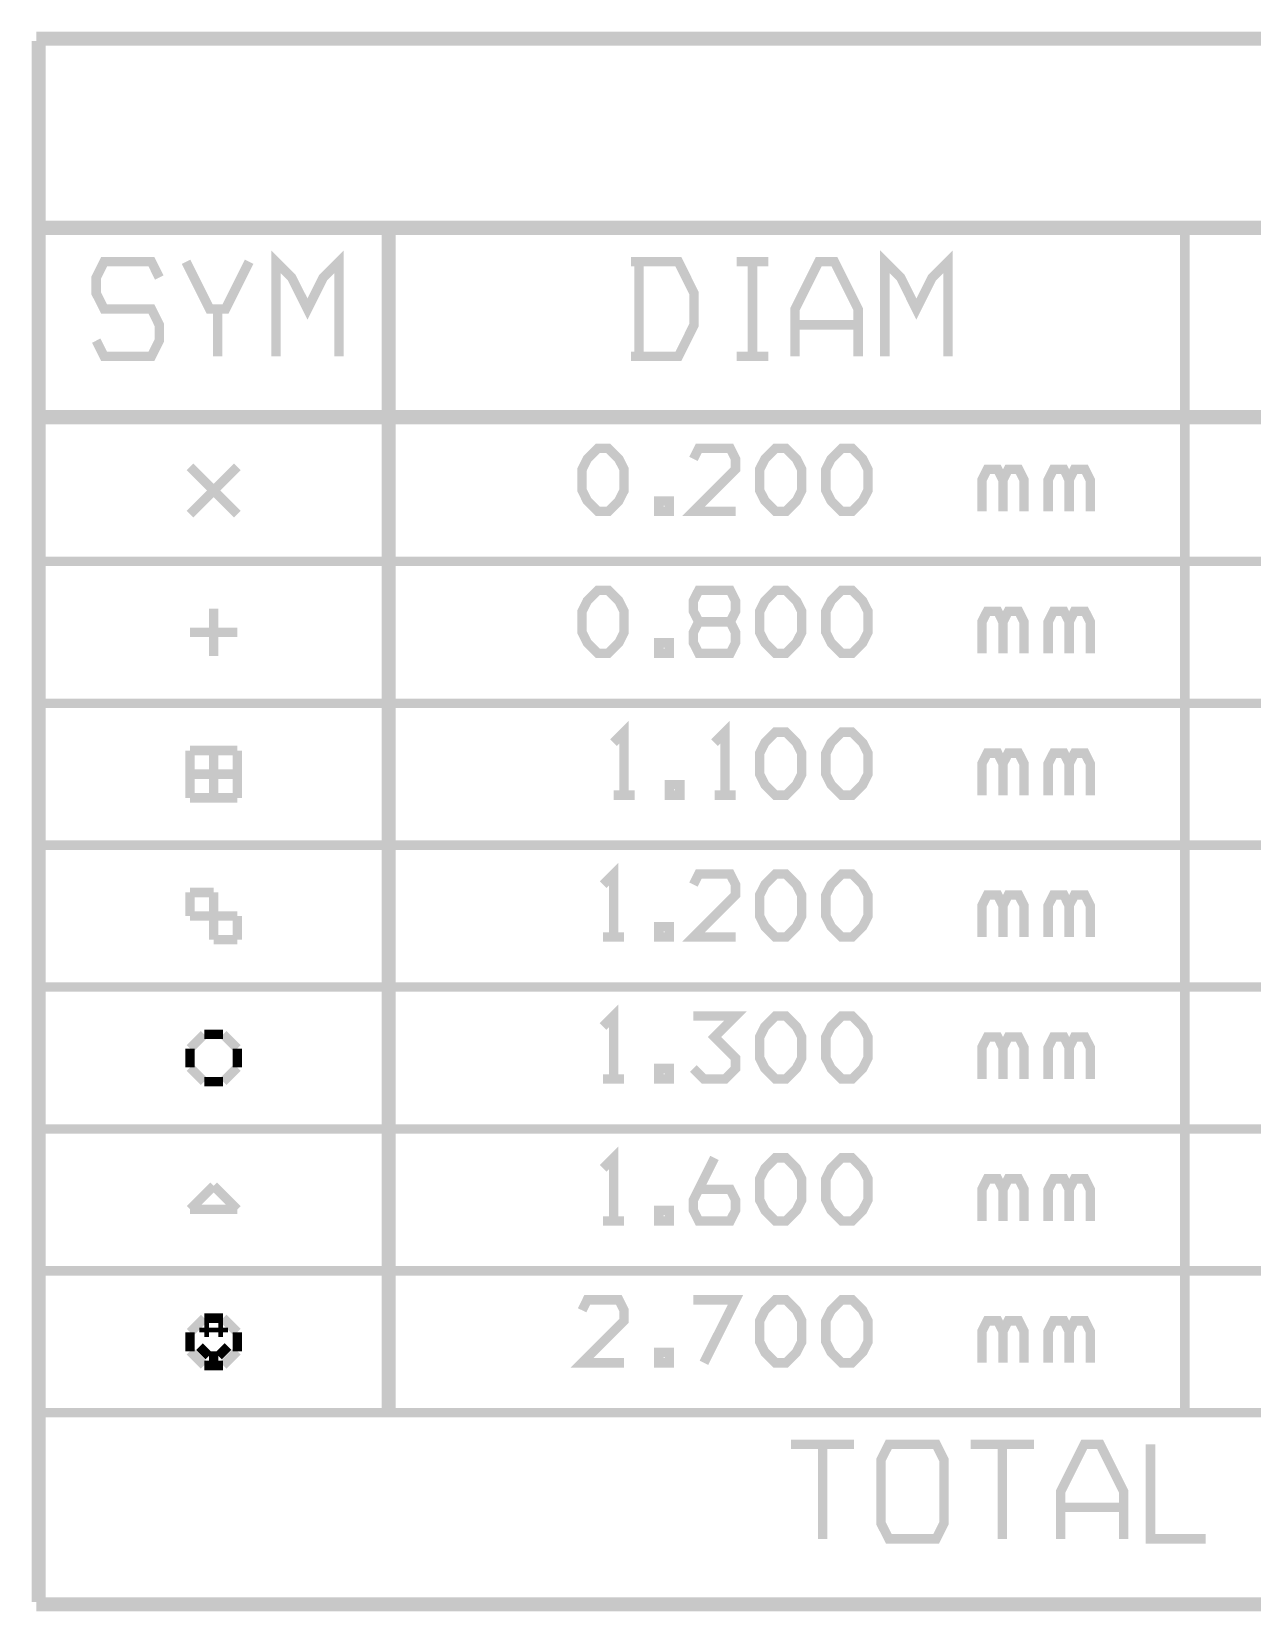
# Model space of a CAD drawing. Extents: x -118 to 4, y -52 to 56.
# Drawn here: x -104.39 to -71.61, y -52.32 to -9.91 of the extents above; entities that cross this region are included whole.
import ezdxf

# ---------------------------------------------------------------- set-up
doc = ezdxf.new("R2010")
doc.units = 0
doc.header["$MEASUREMENT"] = 0
doc.layers.add('22-302-0_DRD', color=7, linetype='CONTINUOUS')

msp = doc.modelspace()

# ---------------------------------------------------------------- linework, layer by layer
at = {"layer": '22-302-0_DRD', "const_width": 0.254}
for points in [[(-9.398, -10.033), (-104.267, -10.033)], [(-104.267, -52.07), (-104.267, -10.16)], [(-9.525, -10.16), (-104.14, -10.16)], [(-104.14, -52.07), (-104.14, -10.16)], [(-9.525, -15.113), (-104.14, -15.113)], [(-9.525, -15.24), (-104.14, -15.24)], [(-94.869, -46.99), (-94.869, -15.24)], [(-94.742, -46.99), (-94.742, -15.24)], [(-73.42632, -46.99), (-73.42632, -15.24)], [(-100.965, -16.51), (-101.17582, -16.08582), (-102.44582, -16.08582), (-102.65918, -16.51), (-102.65918, -16.93418), (-102.44582, -17.35582), (-101.17582, -17.35582), (-100.965, -17.78), (-100.965, -18.20418), (-101.17582, -18.62582), (-102.44582, -18.62582), (-102.65918, -18.20418)], [(-98.552, -16.08582), (-99.187, -17.35582), (-99.61118, -17.35582), (-100.24618, -16.08582)], [(-96.139, -18.62582), (-96.139, -16.08582), (-96.56318, -16.51), (-96.98482, -17.35582), (-97.409, -16.51), (-97.83318, -16.08582), (-97.83318, -18.62582)], [(-88.29548, -18.62582), (-87.02548, -18.62582), (-86.60384, -17.78), (-86.60384, -16.93418), (-87.02548, -16.08582), (-88.29548, -16.08582)], [(-88.08466, -18.62582), (-88.08466, -16.08582)], [(-84.61248, -16.08582), (-85.46084, -16.08582)], [(-85.03666, -18.62582), (-85.03666, -16.08582)], [(-82.19948, -18.62582), (-82.19948, -17.35582), (-82.83448, -16.08582), (-83.25866, -16.08582), (-83.89366, -17.35582), (-83.89366, -18.62582)], [(-79.78648, -18.62582), (-79.78648, -16.08582), (-80.21066, -16.51), (-80.63484, -17.35582), (-81.05648, -16.51), (-81.48066, -16.08582), (-81.48066, -18.62582)], [(-99.39782, -18.62582), (-99.39782, -17.35582)], [(-82.19948, -17.78), (-83.89366, -17.78)], [(-84.61248, -18.62582), (-85.46084, -18.62582)], [(-9.525, -20.193), (-104.14, -20.193)], [(-9.525, -20.32), (-104.14, -20.32)], [(-89.18956, -22.78888), (-89.4715, -22.50694), (-89.6112, -22.225), (-89.6112, -21.66112), (-89.4715, -21.37918), (-89.18956, -21.09724), (-88.90762, -21.09724), (-88.62568, -21.37918), (-88.48344, -21.66112), (-88.48344, -22.225), (-88.62568, -22.50694), (-88.90762, -22.78888), (-89.18956, -22.78888)], [(-85.49132, -22.78888), (-86.62162, -22.78888), (-85.49132, -21.66112), (-85.49132, -21.37918), (-85.63356, -21.09724), (-86.47938, -21.09724), (-86.62162, -21.37918)], [(-84.41944, -22.78888), (-84.70138, -22.50694), (-84.84362, -22.225), (-84.84362, -21.66112), (-84.70138, -21.37918), (-84.41944, -21.09724), (-84.1375, -21.09724), (-83.85556, -21.37918), (-83.71332, -21.66112), (-83.71332, -22.225), (-83.85556, -22.50694), (-84.1375, -22.78888), (-84.41944, -22.78888)], [(-82.64144, -22.78888), (-82.92338, -22.50694), (-83.06562, -22.225), (-83.06562, -21.66112), (-82.92338, -21.37918), (-82.64144, -21.09724), (-82.3595, -21.09724), (-82.07756, -21.37918), (-81.93532, -21.66112), (-81.93532, -22.225), (-82.07756, -22.50694), (-82.3595, -22.78888), (-82.64144, -22.78888)], [(-98.8695, -21.59), (-100.1395, -22.86)], [(-98.8695, -22.86), (-100.1395, -21.59)], [(-77.74432, -22.78888), (-77.74432, -21.94306), (-77.88656, -21.66112), (-78.1685, -21.66112), (-78.31074, -21.94306), (-78.45044, -21.66112), (-78.73238, -21.66112), (-78.87462, -21.94306), (-78.87462, -22.78888)], [(-75.96632, -22.78888), (-75.96632, -21.94306), (-76.10856, -21.66112), (-76.3905, -21.66112), (-76.53274, -21.94306), (-76.67244, -21.66112), (-76.95438, -21.66112), (-77.09662, -21.94306), (-77.09662, -22.78888)], [(-78.31074, -22.78888), (-78.31074, -21.94306)], [(-76.53274, -22.78888), (-76.53274, -21.94306)], [(-87.55126, -22.78888), (-87.26932, -22.78888), (-87.26932, -22.50694), (-87.55126, -22.50694), (-87.55126, -22.78888)], [(-9.525, -24.13), (-104.14, -24.13)], [(-89.18956, -26.59888), (-89.4715, -26.31694), (-89.6112, -26.035), (-89.6112, -25.47112), (-89.4715, -25.18918), (-89.18956, -24.90724), (-88.90762, -24.90724), (-88.62568, -25.18918), (-88.48344, -25.47112), (-88.48344, -26.035), (-88.62568, -26.31694), (-88.90762, -26.59888), (-89.18956, -26.59888)], [(-85.63356, -25.75306), (-85.49132, -25.47112), (-85.49132, -25.18918), (-85.63356, -24.90724), (-86.47938, -24.90724), (-86.62162, -25.18918), (-86.62162, -25.47112), (-86.47938, -25.75306), (-85.63356, -25.75306), (-85.49132, -26.035), (-85.49132, -26.31694), (-85.63356, -26.59888), (-86.47938, -26.59888), (-86.62162, -26.31694), (-86.62162, -26.035), (-86.47938, -25.75306)], [(-84.41944, -26.59888), (-84.70138, -26.31694), (-84.84362, -26.035), (-84.84362, -25.47112), (-84.70138, -25.18918), (-84.41944, -24.90724), (-84.1375, -24.90724), (-83.85556, -25.18918), (-83.71332, -25.47112), (-83.71332, -26.035), (-83.85556, -26.31694), (-84.1375, -26.59888), (-84.41944, -26.59888)], [(-82.64144, -26.59888), (-82.92338, -26.31694), (-83.06562, -26.035), (-83.06562, -25.47112), (-82.92338, -25.18918), (-82.64144, -24.90724), (-82.3595, -24.90724), (-82.07756, -25.18918), (-81.93532, -25.47112), (-81.93532, -26.035), (-82.07756, -26.31694), (-82.3595, -26.59888), (-82.64144, -26.59888)], [(-99.5045, -25.4), (-99.5045, -26.67)], [(-77.74432, -26.59888), (-77.74432, -25.75306), (-77.88656, -25.47112), (-78.1685, -25.47112), (-78.31074, -25.75306), (-78.45044, -25.47112), (-78.73238, -25.47112), (-78.87462, -25.75306), (-78.87462, -26.59888)], [(-75.96632, -26.59888), (-75.96632, -25.75306), (-76.10856, -25.47112), (-76.3905, -25.47112), (-76.53274, -25.75306), (-76.67244, -25.47112), (-76.95438, -25.47112), (-77.09662, -25.75306), (-77.09662, -26.59888)], [(-78.31074, -26.59888), (-78.31074, -25.75306)], [(-76.53274, -26.59888), (-76.53274, -25.75306)], [(-98.8695, -26.035), (-100.1395, -26.035)], [(-87.55126, -26.59888), (-87.26932, -26.59888), (-87.26932, -26.31694), (-87.55126, -26.31694), (-87.55126, -26.59888)], [(-9.525, -27.94), (-104.14, -27.94)], [(-88.48344, -30.40888), (-88.48344, -28.71724), (-88.76538, -28.99918)], [(-85.77326, -30.40888), (-85.77326, -28.71724), (-86.0552, -28.99918)], [(-84.41944, -30.40888), (-84.70138, -30.12694), (-84.84362, -29.845), (-84.84362, -29.28112), (-84.70138, -28.99918), (-84.41944, -28.71724), (-84.1375, -28.71724), (-83.85556, -28.99918), (-83.71332, -29.28112), (-83.71332, -29.845), (-83.85556, -30.12694), (-84.1375, -30.40888), (-84.41944, -30.40888)], [(-82.64144, -30.40888), (-82.92338, -30.12694), (-83.06562, -29.845), (-83.06562, -29.28112), (-82.92338, -28.99918), (-82.64144, -28.71724), (-82.3595, -28.71724), (-82.07756, -28.99918), (-81.93532, -29.28112), (-81.93532, -29.845), (-82.07756, -30.12694), (-82.3595, -30.40888), (-82.64144, -30.40888)], [(-100.1395, -29.21), (-100.1395, -30.48)], [(-98.8695, -29.21), (-100.1395, -29.21)], [(-99.5045, -29.21), (-99.5045, -30.48)], [(-98.8695, -30.48), (-98.8695, -29.21)], [(-77.74432, -30.40888), (-77.74432, -29.56306), (-77.88656, -29.28112), (-78.1685, -29.28112), (-78.31074, -29.56306), (-78.45044, -29.28112), (-78.73238, -29.28112), (-78.87462, -29.56306), (-78.87462, -30.40888)], [(-75.96632, -30.40888), (-75.96632, -29.56306), (-76.10856, -29.28112), (-76.3905, -29.28112), (-76.53274, -29.56306), (-76.67244, -29.28112), (-76.95438, -29.28112), (-77.09662, -29.56306), (-77.09662, -30.40888)], [(-78.31074, -30.40888), (-78.31074, -29.56306)], [(-76.53274, -30.40888), (-76.53274, -29.56306)], [(-98.8695, -29.845), (-100.1395, -29.845)], [(-87.26932, -30.40888), (-86.98738, -30.40888), (-86.98738, -30.12694), (-87.26932, -30.12694), (-87.26932, -30.40888)], [(-100.1395, -30.48), (-98.8695, -30.48)], [(-88.2015, -30.40888), (-88.76538, -30.40888)], [(-85.49132, -30.40888), (-86.0552, -30.40888)], [(-9.525, -31.75), (-104.14, -31.75)], [(-88.76538, -34.21888), (-88.76538, -32.52724), (-89.04732, -32.80918)], [(-85.49132, -34.21888), (-86.62162, -34.21888), (-85.49132, -33.09112), (-85.49132, -32.80918), (-85.63356, -32.52724), (-86.47938, -32.52724), (-86.62162, -32.80918)], [(-84.41944, -34.21888), (-84.70138, -33.93694), (-84.84362, -33.655), (-84.84362, -33.09112), (-84.70138, -32.80918), (-84.41944, -32.52724), (-84.1375, -32.52724), (-83.85556, -32.80918), (-83.71332, -33.09112), (-83.71332, -33.655), (-83.85556, -33.93694), (-84.1375, -34.21888), (-84.41944, -34.21888)], [(-82.64144, -34.21888), (-82.92338, -33.93694), (-83.06562, -33.655), (-83.06562, -33.09112), (-82.92338, -32.80918), (-82.64144, -32.52724), (-82.3595, -32.52724), (-82.07756, -32.80918), (-81.93532, -33.09112), (-81.93532, -33.655), (-82.07756, -33.93694), (-82.3595, -34.21888), (-82.64144, -34.21888)], [(-100.1395, -33.02), (-100.1395, -33.655)], [(-99.5045, -33.02), (-100.1395, -33.02)], [(-99.5045, -34.29), (-99.5045, -33.02)], [(-77.74432, -34.21888), (-77.74432, -33.37306), (-77.88656, -33.09112), (-78.1685, -33.09112), (-78.31074, -33.37306), (-78.45044, -33.09112), (-78.73238, -33.09112), (-78.87462, -33.37306), (-78.87462, -34.21888)], [(-75.96632, -34.21888), (-75.96632, -33.37306), (-76.10856, -33.09112), (-76.3905, -33.09112), (-76.53274, -33.37306), (-76.67244, -33.09112), (-76.95438, -33.09112), (-77.09662, -33.37306), (-77.09662, -34.21888)], [(-78.31074, -34.21888), (-78.31074, -33.37306)], [(-76.53274, -34.21888), (-76.53274, -33.37306)], [(-100.1395, -33.655), (-98.8695, -33.655)], [(-98.8695, -33.655), (-98.8695, -34.29)], [(-87.55126, -34.21888), (-87.26932, -34.21888), (-87.26932, -33.93694), (-87.55126, -33.93694), (-87.55126, -34.21888)], [(-98.8695, -34.29), (-99.5045, -34.29)], [(-88.48344, -34.21888), (-89.04732, -34.21888)], [(-9.525, -35.56), (-104.14, -35.56)], [(-88.76538, -38.02888), (-88.76538, -36.33724), (-89.04732, -36.61918)], [(-86.62162, -37.74694), (-86.33968, -38.02888), (-85.77326, -38.02888), (-85.49132, -37.74694), (-85.49132, -37.465), (-86.05774, -36.90112), (-85.49132, -36.33724), (-86.62162, -36.33724)], [(-84.41944, -38.02888), (-84.70138, -37.74694), (-84.84362, -37.465), (-84.84362, -36.90112), (-84.70138, -36.61918), (-84.41944, -36.33724), (-84.1375, -36.33724), (-83.85556, -36.61918), (-83.71332, -36.90112), (-83.71332, -37.465), (-83.85556, -37.74694), (-84.1375, -38.02888), (-84.41944, -38.02888)], [(-82.64144, -38.02888), (-82.92338, -37.74694), (-83.06562, -37.465), (-83.06562, -36.90112), (-82.92338, -36.61918), (-82.64144, -36.33724), (-82.3595, -36.33724), (-82.07756, -36.61918), (-81.93532, -36.90112), (-81.93532, -37.465), (-82.07756, -37.74694), (-82.3595, -38.02888), (-82.64144, -38.02888)], [(-99.7585, -36.83), (-100.1395, -37.211)], [(-99.2505, -36.83), (-99.7585, -36.83)], [(-98.8695, -37.211), (-99.2505, -36.83)], [(-77.74432, -38.02888), (-77.74432, -37.18306), (-77.88656, -36.90112), (-78.1685, -36.90112), (-78.31074, -37.18306), (-78.45044, -36.90112), (-78.73238, -36.90112), (-78.87462, -37.18306), (-78.87462, -38.02888)], [(-75.96632, -38.02888), (-75.96632, -37.18306), (-76.10856, -36.90112), (-76.3905, -36.90112), (-76.53274, -37.18306), (-76.67244, -36.90112), (-76.95438, -36.90112), (-77.09662, -37.18306), (-77.09662, -38.02888)], [(-100.1395, -37.211), (-100.1395, -37.719)], [(-98.8695, -37.719), (-98.8695, -37.211)], [(-78.31074, -38.02888), (-78.31074, -37.18306)], [(-76.53274, -38.02888), (-76.53274, -37.18306)], [(-100.1395, -37.719), (-99.7585, -38.1)], [(-99.2505, -38.1), (-98.8695, -37.719)], [(-87.55126, -38.02888), (-87.26932, -38.02888), (-87.26932, -37.74694), (-87.55126, -37.74694), (-87.55126, -38.02888)], [(-99.7585, -38.1), (-99.2505, -38.1)], [(-88.48344, -38.02888), (-89.04732, -38.02888)], [(-9.525, -39.37), (-104.14, -39.37)], [(-88.76538, -41.83888), (-88.76538, -40.14724), (-89.04732, -40.42918)], [(-86.47938, -40.99306), (-85.63356, -40.99306), (-85.49132, -41.275), (-85.49132, -41.55694), (-85.63356, -41.83888), (-86.47938, -41.83888), (-86.62162, -41.55694), (-86.62162, -41.275), (-86.05774, -40.14724)], [(-84.41944, -41.83888), (-84.70138, -41.55694), (-84.84362, -41.275), (-84.84362, -40.71112), (-84.70138, -40.42918), (-84.41944, -40.14724), (-84.1375, -40.14724), (-83.85556, -40.42918), (-83.71332, -40.71112), (-83.71332, -41.275), (-83.85556, -41.55694), (-84.1375, -41.83888), (-84.41944, -41.83888)], [(-82.64144, -41.83888), (-82.92338, -41.55694), (-83.06562, -41.275), (-83.06562, -40.71112), (-82.92338, -40.42918), (-82.64144, -40.14724), (-82.3595, -40.14724), (-82.07756, -40.42918), (-81.93532, -40.71112), (-81.93532, -41.275), (-82.07756, -41.55694), (-82.3595, -41.83888), (-82.64144, -41.83888)], [(-77.74432, -41.83888), (-77.74432, -40.99306), (-77.88656, -40.71112), (-78.1685, -40.71112), (-78.31074, -40.99306), (-78.45044, -40.71112), (-78.73238, -40.71112), (-78.87462, -40.99306), (-78.87462, -41.83888)], [(-75.96632, -41.83888), (-75.96632, -40.99306), (-76.10856, -40.71112), (-76.3905, -40.71112), (-76.53274, -40.99306), (-76.67244, -40.71112), (-76.95438, -40.71112), (-77.09662, -40.99306), (-77.09662, -41.83888)], [(-99.5045, -40.894), (-100.1395, -41.529)], [(-98.8695, -41.529), (-99.5045, -40.894)], [(-78.31074, -41.83888), (-78.31074, -40.99306)], [(-76.53274, -41.83888), (-76.53274, -40.99306)], [(-100.1395, -41.529), (-98.8695, -41.529)], [(-87.55126, -41.83888), (-87.26932, -41.83888), (-87.26932, -41.55694), (-87.55126, -41.55694), (-87.55126, -41.83888)], [(-88.48344, -41.83888), (-89.04732, -41.83888)], [(-9.525, -43.18), (-104.14, -43.18)], [(-88.48344, -45.64888), (-89.6112, -45.64888), (-88.48344, -44.52112), (-88.48344, -44.23918), (-88.62568, -43.95724), (-89.4715, -43.95724), (-89.6112, -44.23918)], [(-86.33968, -45.64888), (-85.49132, -43.95724), (-86.62162, -43.95724)], [(-84.41944, -45.64888), (-84.70138, -45.36694), (-84.84362, -45.085), (-84.84362, -44.52112), (-84.70138, -44.23918), (-84.41944, -43.95724), (-84.1375, -43.95724), (-83.85556, -44.23918), (-83.71332, -44.52112), (-83.71332, -45.085), (-83.85556, -45.36694), (-84.1375, -45.64888), (-84.41944, -45.64888)], [(-82.64144, -45.64888), (-82.92338, -45.36694), (-83.06562, -45.085), (-83.06562, -44.52112), (-82.92338, -44.23918), (-82.64144, -43.95724), (-82.3595, -43.95724), (-82.07756, -44.23918), (-81.93532, -44.52112), (-81.93532, -45.085), (-82.07756, -45.36694), (-82.3595, -45.64888), (-82.64144, -45.64888)], [(-99.7585, -44.45), (-100.1395, -44.831)], [(-99.2505, -44.45), (-99.7585, -44.45)], [(-98.8695, -44.831), (-99.2505, -44.45)], [(-77.74432, -45.64888), (-77.74432, -44.80306), (-77.88656, -44.52112), (-78.1685, -44.52112), (-78.31074, -44.80306), (-78.45044, -44.52112), (-78.73238, -44.52112), (-78.87462, -44.80306), (-78.87462, -45.64888)], [(-75.96632, -45.64888), (-75.96632, -44.80306), (-76.10856, -44.52112), (-76.3905, -44.52112), (-76.53274, -44.80306), (-76.67244, -44.52112), (-76.95438, -44.52112), (-77.09662, -44.80306), (-77.09662, -45.64888)], [(-100.1395, -44.831), (-100.1395, -45.339)], [(-99.7585, -44.704), (-99.7585, -44.831)], [(-99.6315, -44.704), (-99.7585, -44.704)], [(-99.7585, -44.831), (-99.6315, -44.831)], [(-99.6315, -44.831), (-99.6315, -44.704)], [(-99.3775, -44.704), (-99.3775, -44.831)], [(-99.2505, -44.704), (-99.3775, -44.704)], [(-99.3775, -44.831), (-99.2505, -44.831)], [(-99.2505, -44.831), (-99.2505, -44.704)], [(-98.8695, -45.339), (-98.8695, -44.831)], [(-78.31074, -45.64888), (-78.31074, -44.80306)], [(-76.53274, -45.64888), (-76.53274, -44.80306)], [(-100.1395, -45.339), (-99.7585, -45.72)], [(-99.6315, -45.466), (-99.8855, -45.212)], [(-99.3775, -45.466), (-99.6315, -45.466)], [(-99.1235, -45.212), (-99.3775, -45.466)], [(-99.2505, -45.72), (-98.8695, -45.339)], [(-87.55126, -45.64888), (-87.26932, -45.64888), (-87.26932, -45.36694), (-87.55126, -45.36694), (-87.55126, -45.64888)], [(-99.7585, -45.72), (-99.2505, -45.72)], [(-9.525, -46.99), (-104.14, -46.99)], [(-82.30616, -47.83582), (-84.00034, -47.83582)], [(-83.15198, -50.37582), (-83.15198, -47.83582)], [(-81.37398, -50.37582), (-81.58734, -49.95418), (-81.58734, -48.26), (-81.37398, -47.83582), (-80.10398, -47.83582), (-79.89316, -48.26), (-79.89316, -49.95418), (-80.10398, -50.37582), (-81.37398, -50.37582)], [(-77.48016, -47.83582), (-79.17434, -47.83582)], [(-78.32598, -50.37582), (-78.32598, -47.83582)], [(-75.06716, -50.37582), (-75.06716, -49.10582), (-75.70216, -47.83582), (-76.12634, -47.83582), (-76.76134, -49.10582), (-76.76134, -50.37582)], [(-72.86498, -50.37582), (-74.34834, -50.37582), (-74.34834, -47.83582)], [(-75.06716, -49.53), (-76.76134, -49.53)], [(-9.398, -52.197), (-104.267, -52.197)], [(-9.525, -52.07), (-104.14, -52.07)]]:
    msp.add_lwpolyline(points, dxfattribs=at)

doc.saveas('drawing.dxf')
